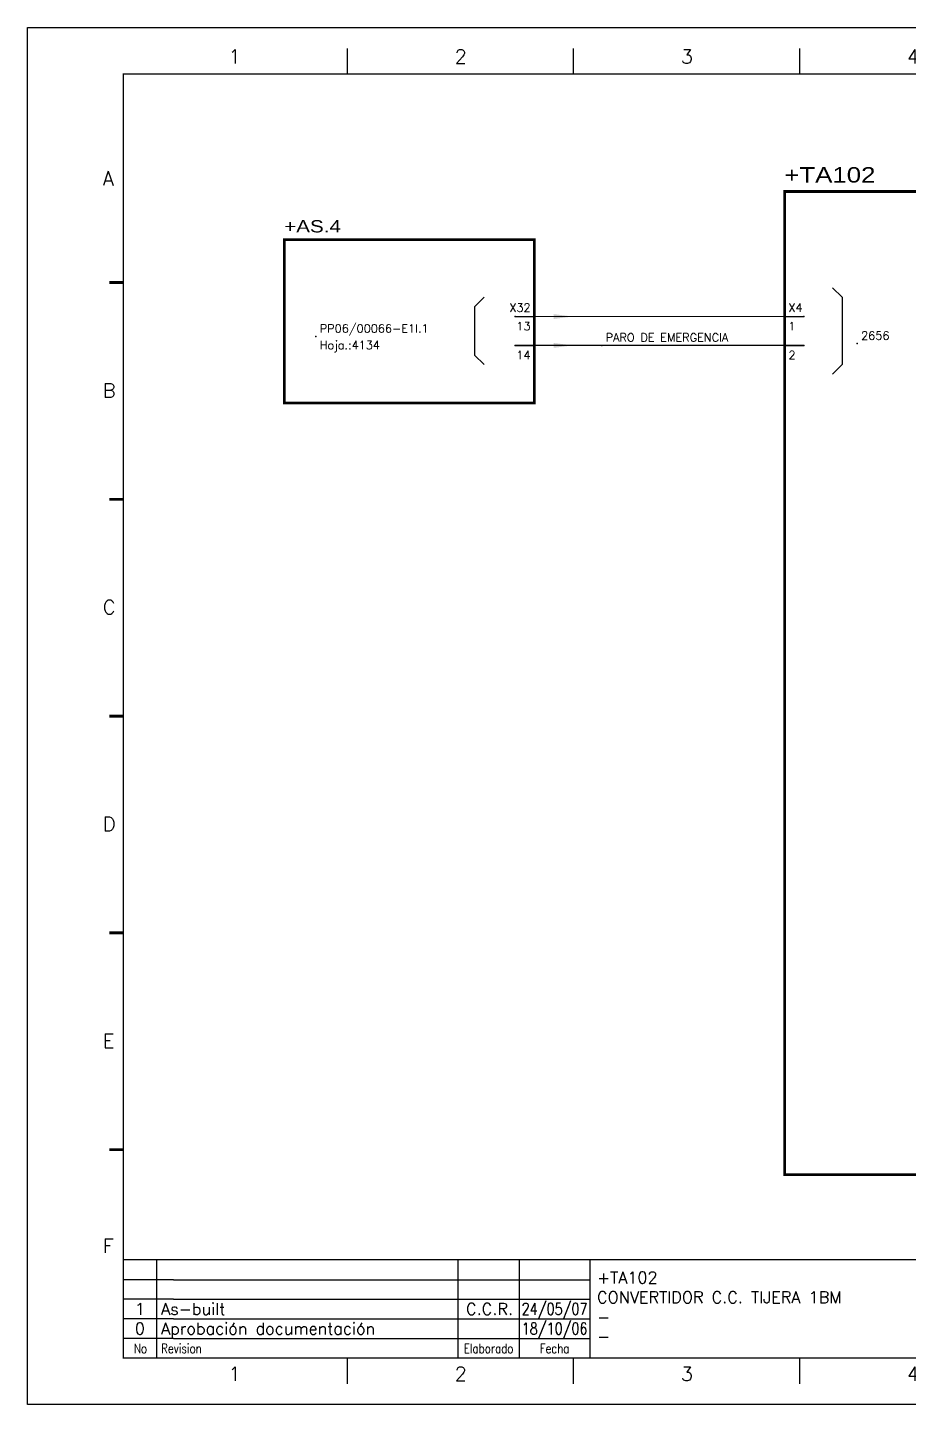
# Model space of a CAD drawing. Extents: x -25 to 1044, y -25744 to 292.
# Drawn here: x 32.7 to 222.8, y -6201.7 to -5904.7 of the extents above; entities that cross this region are included whole.
import ezdxf
from ezdxf.enums import TextEntityAlignment as Align

# ---------------------------------------------------------------- set-up
doc = ezdxf.new("R2010")
doc.units = 0
doc.header["$LTSCALE"] = 10
doc.header["$MEASUREMENT"] = 0
doc.linetypes.add('DASHDOT', pattern=[1, 0.5, -0.25, 0, -0.25])
doc.layers.get('0').update_dxf_attribs({"linetype": 'CONTINUOUS'})
for name, color, linetype in [('1', 7, 'CONTINUOUS'), ('10', 5, 'CONTINUOUS'), ('2', 7, 'CONTINUOUS'), ('8', 1, 'CONTINUOUS'), ('9', 6, 'CONTINUOUS'), ('DIBUJO', 7, 'CONTINUOUS'), ('NODE', 7, 'CONTINUOUS')]:
    doc.layers.add(name, color=color, linetype=linetype)
doc.styles.add('HELV', font='HELVBLD.SHX', dxfattribs={"width": 1.2})
doc.styles.add('HELVETICA', font='HELV.SHX')
doc.styles.add('LABEL', font='SIMPLEX', dxfattribs={"width": 0.8, "height": 4})
doc.styles.add('ROMANS', font='romans')
doc.styles.get("Standard").update_dxf_attribs({"font": 'simplex'})

# ---------------------------------------------------------------- blocks, each defined once
blk = doc.blocks.new('newcajec')
at = {"layer": '1'}
for p, q in [((179.4, 20.84999999999999), (0.1303441721052074, 20.84999999999999)), ((7, 20.84999999999999), (7, 0)), ((71, 20.84999999999999), (71, 0)), ((84, 20.84999999999999), (84, 0.08964143426294768)), ((99, 20.84999999999999), (99, 0)), ((215.2, 20.79999999999999), (215.2, 0)), ((184.6434108527132, 20.17582254554676), (184.806079472624, 20.01315011347727)), ((184.806079472624, 20.01315011347727), (185.1814685954953, 20.25090212957883)), ((10.6, 16.64), (0, 16.64)), ((10.6, 16.64), (99.00000000000001, 16.64)), ((10.6, 12.48), (0, 12.48)), ((10.6, 12.48), (99.00000000000001, 12.48)), ((179.4, 13.86666666), (215.2, 13.86666666)), ((368, 14.06084184883153), (368, 0)), ((10.6, 8.32), (0, 8.32)), ((10.6, 8.32), (99.00000000000001, 8.32)), ((179.4, 6.93333333), (267.6330803594942, 6.93333333)), ((267.6330803594942, 6.93333333), (302.5, 6.93333333)), ((270.6330803594942, 6.908826233307309), (270.6330803594942, 0)), ((282.0665401797471, 6.93333333), (282.0665401797471, 0)), ((368, 6.93333333), (383, 6.93333333)), ((10.6, 4.16), (0, 4.16)), ((10.6, 4.16), (99.00000000000001, 4.16))]:
    blk.add_line(p, q, dxfattribs=at)
for points in [[(47.50000000000003, 272.5, 0.3, 0.3, 0), (47.50000000000003, 277.9125820568927, 0.3, 0.3, 0)], [(95.50000000000003, 272.5, 0.3, 0.3, 0), (95.50000000000003, 277.9125820568927, 0.3, 0.3, 0)], [(143.5000000000001, 272.5, 0.3, 0.3, 0), (143.5000000000001, 277.9125820568927, 0.3, 0.3, 0)], [(191.5000000000001, 272.5, 0.3, 0.3, 0), (191.5000000000001, 277.9125820568927, 0.3, 0.3, 0)], [(239.5000000000001, 272.5, 0.3, 0.3, 0), (239.5000000000001, 277.9125820568927, 0.3, 0.3, 0)], [(287.5000000000001, 272.5, 0.3, 0.3, 0), (287.5000000000001, 277.9125820568927, 0.3, 0.3, 0)], [(335.5000000000001, 272.5, 0.3, 0.3, 0), (335.5000000000001, 277.9125820568927, 0.3, 0.3, 0)], [(-2.989059080962793, 228.2254404700672, 0.6, 0.6, 0), (-0.1817779831361044, 228.2254404700672, 0.6, 0.6, 0)], [(383.0109409190372, 228.2254404700672, 0.6, 0.6, 0), (385.8182220168639, 228.2254404700672, 0.6, 0.6, 0)], [(-2.989059080962793, 182.2254404700672, 0.6, 0.6, 0), (-0.1817779831361044, 182.2254404700672, 0.6, 0.6, 0)], [(383.0109409190372, 182.2254404700672, 0.6, 0.6, 0), (385.8182220168639, 182.2254404700672, 0.6, 0.6, 0)], [(-2.989059080962793, 136.2254404700672, 0.6, 0.6, 0), (-0.1817779831361044, 136.2254404700672, 0.6, 0.6, 0)], [(383.0109409190372, 136.2254404700672, 0.6, 0.6, 0), (385.8182220168639, 136.2254404700672, 0.6, 0.6, 0)], [(-2.989059080962793, 90.2254404700672, 0.6, 0.6, 0), (-0.1817779831361044, 90.2254404700672, 0.6, 0.6, 0)], [(383.0109409190372, 90.2254404700672, 0.6, 0.6, 0), (385.8182220168639, 90.2254404700672, 0.6, 0.6, 0)], [(-2.989059080962793, 44.22544047006719, 0.6, 0.6, 0), (-0.1817779831361044, 44.22544047006719, 0.6, 0.6, 0)], [(383.0109409190372, 44.22544047006719, 0.6, 0.6, 0), (385.8182220168639, 44.22544047006719, 0.6, 0.6, 0)], [(383, 20.79999999999999, 0.3, 0.3, 0), (179.4, 20.79999999999999, 0.3, 0.3, 0), (179.4, 0, 0.3, 0.3, 0)], [(302.5, 20.79999999999999, 0.3, 0.3, 0), (302.5, 0, 0.3, 0.3, 0)], [(302.5, 14, 0.3, 0.3, 0), (383, 14, 0.3, 0.3, 0)], [(47.50000000000004, -5.50000000000002, 0.3, 0.3, 0), (47.50000000000004, -0.08741794310727435, 0.3, 0.3, 0)], [(95.50000000000003, -5.50000000000002, 0.3, 0.3, 0), (95.50000000000003, -0.08741794310727435, 0.3, 0.3, 0)], [(143.5000000000001, -5.50000000000002, 0.3, 0.3, 0), (143.5000000000001, -0.08741794310727435, 0.3, 0.3, 0)], [(191.5000000000001, -5.50000000000002, 0.3, 0.3, 0), (191.5000000000001, -0.08741794310727435, 0.3, 0.3, 0)], [(239.5000000000001, -5.50000000000002, 0.3, 0.3, 0), (239.5000000000001, -0.08741794310727435, 0.3, 0.3, 0)], [(287.5000000000001, -5.50000000000002, 0.3, 0.3, 0), (287.5000000000001, -0.08741794310727435, 0.3, 0.3, 0)], [(335.5000000000001, -5.50000000000002, 0.3, 0.3, 0), (335.5000000000001, -0.08741794310727435, 0.3, 0.3, 0)]]:
    blk.add_lwpolyline(points, format="xyseb", dxfattribs=at)
at = {"layer": '1', "const_width": 0.3}
blk.add_lwpolyline([(0, 0), (0, 272.5), (383, 272.5), (383, 0)], close=True, dxfattribs=at)
at = {"layer": '2', "color": 14}
for p, q in [((221.418090625, 4.694274193107214), (221.418090625, 5.808488255607214)), ((221.418090625, 2.465846068107213), (221.418090625, 3.580060130607212))]:
    blk.add_line(p, q, dxfattribs=at)
for points in [[(220.05064609375, 5.808488255607214), (220.05064609375, 6.922702318107211), (226.73593046875, 5.808488255607214), (226.73593046875, 6.922702318107211)], [(221.418090625, 2.465846068107213), (220.05064609375, 2.465846068107213), (221.418090625, 5.808488255607214), (220.05064609375, 5.808488255607214)], [(221.418090625, 4.694274193107214), (224.254271875, 4.694274193107214), (221.418090625, 3.580060130607212), (224.254271875, 3.580060130607212)], [(224.254271875, 5.808488255607214), (225.3684859375, 5.808488255607214), (225.3684859375, 4.694274193107214)], [(224.254271875, 3.580060130607212), (225.3684859375, 3.580060130607212), (225.3684859375, 2.465846068107213)], [(225.3684859375, 5.808488255607214), (226.73593046875, 5.808488255607214), (225.3684859375, 1.351632005607213), (226.73593046875, 1.351632005607213)], [(224.254271875, 0.2374179431072125), (224.254271875, 2.465846068107213), (220.05064609375, 0.2374179431072125), (220.05064609375, 2.465846068107213)], [(226.73593046875, 1.351632005607213), (226.73593046875, 0.2374179431072125), (224.254271875, 1.351632005607213), (224.254271875, 0.2374179431072125)]]:
    blk.add_solid(points, dxfattribs=at)
at = {"layer": '1', "style": 'ROMANS'}
for s, p in [('1', (22.29321663019694, 274.6822757111598)), ('2', (70.29321663019694, 274.6822757111598)), ('3', (118.2932166301969, 274.6822757111598)), ('4', (166.2932166301969, 274.6822757111598)), ('5', (214.2932166301969, 274.6822757111598)), ('6', (262.293216630197, 274.6822757111598)), ('7', (310.293216630197, 274.6822757111598)), ('8', (357.793216630197, 274.6822757111598)), ('A', (-4.369531937893967, 248.8361050328228)), ('A', (384.130468062106, 248.8361050328228)), ('B', (-4.369531937893967, 203.8361050328228)), ('B', (384.130468062106, 203.8361050328228)), ('C', (-4.369531937893967, 157.8361050328228)), ('C', (384.130468062106, 157.8361050328228)), ('D', (-4.369531937893967, 111.8361050328228)), ('D', (384.130468062106, 111.8361050328228)), ('E', (-4.369531937893967, 65.8361050328228)), ('E', (384.130468062106, 65.8361050328228)), ('F', (-4.369531937893967, 22.33610503282279)), ('F', (384.130468062106, 22.33610503282279)), ('1', (22.29321663019694, -4.817724288840244)), ('2', (70.29321663019694, -4.817724288840244)), ('3', (118.2932166301969, -4.817724288840244)), ('4', (166.2932166301969, -4.817724288840244)), ('5', (214.2932166301969, -4.817724288840244)), ('6', (262.293216630197, -4.817724288840244)), ('7', (310.293216630197, -4.817724288840244)), ('8', (357.793216630197, -4.817724288840244))]:
    blk.add_text(s, height=3, dxfattribs=at).set_placement(p)
at = {"layer": '1', "style": 'LABEL', "width": 0.8}
for s, p in [('Diseno comprobado por', (179.7314614292997, 18.27223571085374)), ('Dibujo comprobado por', (179.8050291925395, 11.4678814488418)), ('Hoja', (368.3783582875667, 11.66394739740196)), ('Dibujado por', (179.8266890074166, 4.640500723763907)), ('Fecha', (285.7145387337263, 4.296982269486556)), ('Cont', (368.4287365512884, 4.459855685207977)), ('No', (2.226666121281127, 1.047317943107212)), ('Revision', (7.999999999999986, 1.047317943107211))]:
    blk.add_text(s, height=2, dxfattribs=at).set_placement(p)
for s, p in [('Dept', (274.6061509242405, 4.441269529660175)), ('Elaborado', (77.5, 1.047317943107211)), ('Fecha', (91.5, 1.047317943107211))]:
    blk.add_text(s, height=2, dxfattribs=at).set_placement(p, align=Align.CENTER)
at = {"layer": '10', "style": 'ROMANS'}
for tag, p in [('REV41', (3.5, 18.74499999999998)), ('REV43', (77.69972273858866, 18.74499999999998)), ('REV31', (3.5, 14.58499999999999)), ('REV33', (77.69972273858866, 14.58499999999999)), ('REV21', (3.5, 10.42499999999999)), ('REV23', (77.69972273858866, 10.42499999999999)), ('REV11', (3.5, 6.265000000000002)), ('REV13', (77.69972273858866, 6.265000000000002))]:
    blk.add_attdef(tag, text='', height=2.5, dxfattribs=at).set_placement(p, align=Align.MIDDLE)
for tag, p, height in [('REV42', (7.999999999999986, 17.49499999999998), 2.5), ('SHEETNAME1', (100.5, 15.82514432423481), 2.5), ('DOCUMENTTYPE', (216.431556680333, 16.80300784715599), 2.5), ('NOTA', (305.324267012746, 15.80181941457773), 3), ('REV32', (7.999999999999986, 13.33499999999999), 2.5), ('DESIGNCHECK', (180.7368689439597, 14.83229733012664), 2.5), ('OBJECT', (216.431556680333, 12.40274635088354), 2.5), ('SHEETNAME2', (100.5, 11.66514432423481), 2.5), ('ORDER', (305.324267012746, 7.301819414577723), 4.5), ('REV22', (7.999999999999986, 9.174999999999999), 2.5), ('SHEETNAME3', (100.5, 7.505144324234807), 2.5), ('DRAWINGCHECK', (180.5313437479052, 7.714149530439984), 2.5), ('CUSTOMER', (216.431556680333, 8.084891464683468), 2.5), ('REV12', (7.999999999999986, 5.015000000000002), 2.5), ('SHEETNAME4', (100.5, 3.345144324234811), 2.5), ('USER', (180.634361454448, 0.7089454855303376), 2.5), ('DEPARTMENT', (271.9308878022507, 1.045088830057653), 2.5), ('DOCUMENT_ID', (305.324267012746, 0.9341589120460885), 4.4)]:
    blk.add_attdef(tag, p, '', height=height, dxfattribs=at)
for tag, width, p, p2 in [('REV44', 1.221199022953692, (84.52509332113708, 17.49499999999998), (98.48165358346499, 17.49499999999998)), ('REV34', 1.221199022953692, (84.52509332113708, 13.33499999999998), (98.48165358346499, 13.33499999999998)), ('REV24', 1.221199022953692, (84.52509332113708, 9.174999999999988), (98.48165358346499, 9.174999999999988)), ('REV14', 1.221199022953692, (84.52509332113708, 5.014999999999999), (98.48165358346499, 5.014999999999999)), ('CREATED2', 7.039914616041486, (282.7069601254168, 1.045088830057653), (301.1448317388588, 1.045088830057653))]:
    blk.add_attdef(tag, text='', height=2.5, dxfattribs=dict(at, width=width)).set_placement(p, p2, align=Align.FIT)
for tag, p in [('SHEET', (382, 7.433333330000005)), ('NEXTSHEET', (382, 0.5000000000000018))]:
    blk.add_attdef(tag, text='', height=2.5, dxfattribs=at).set_placement(p, align=Align.RIGHT)
at = {"layer": 'DIBUJO', "color": 14, "style": 'HELVETICA', "width": 1.3}
blk.add_text('RUSSULA S.A.', height=3, dxfattribs=at).set_placement((229, 2.191446348186597))
blk = doc.blocks.new('NOD', base_point=(237.5, 170))
at = {"layer": 'NODE'}
blk.add_point((237.5, 170), dxfattribs=at)
blk = doc.blocks.new('$$PLL21')
blk.add_line((-2.5, 0), (2.5, 0))
at = {"layer": '2'}
for p in [(-2.5, 0), (2.5, 0)]:
    blk.add_blockref('NOD', p, dxfattribs=at)
at = {"layer": '8'}
blk.add_attdef('*A', (-1.5, -3.574999999999989), '', height=2.15, dxfattribs=at)
at = {"layer": '9'}
blk.add_attdef('ID', (-1.5, 1.25), '', height=2.15, dxfattribs=at)
blk = doc.blocks.new('$PP313')
at = {"layer": '2'}
blk.add_blockref('NOD', (0, 0), dxfattribs=at)
at = {"layer": '8'}
blk.add_attdef('1A', (1, -3.324999999999989), '', height=2.15, dxfattribs=at)
at = {"layer": '9'}
blk.add_attdef('ID', (1, 1), '', height=2.15, dxfattribs=at)
blk = doc.blocks.new('$$PLR12')
blk.add_line((-2.5, 0), (2.5, 0))
at = {"layer": '2'}
for p in [(-2.5, 0), (2.5, 0)]:
    blk.add_blockref('NOD', p, dxfattribs=at)
at = {"layer": '8'}
blk.add_attdef('*A', text='', height=2.15, dxfattribs=at).set_placement((1.5, -3.574999999999989), align=Align.RIGHT)
at = {"layer": '9'}
blk.add_attdef('ID', text='', height=2.15, dxfattribs=at).set_placement((1.5, 1.25), align=Align.RIGHT)

msp = doc.modelspace()

# ---------------------------------------------------------------- linework, layer by layer
at = {"layer": '2'}
for p, q in [((206.4075467560274, -5960.770084918523), (208.4825054716238, -5962.845043634119)), ((131.2456246735359, -5962.845043634119), (129.1706659579393, -5964.920002349715)), ((208.4825054716238, -5962.845043634119), (208.4825054716238, -5977.369754643294)), ((129.1706659579393, -5964.920002349715), (129.1706659579393, -5975.294795927697)), ((129.1706659579393, -5975.294795927697), (131.2456246735359, -5977.369754643294)), ((208.4825054716238, -5977.369754643294), (206.4075467560274, -5979.444713358889))]:
    msp.add_line(p, q, dxfattribs=at)
at = {"layer": '2', "color": 3, "linetype": 'DASHDOT'}
for points in [[(196.0327531780459, -5940.02049776256, 0.5809884403669725, 0.5809884403669725, 0), (295.6307715266697, -5940.02049776256, 0.5809884403669725, 0.5809884403669725, 0), (295.6307715266697, -6152.080786723697, 0.5809884403669725, 0.5809884403669725, 0), (196.0327531780459, -6152.080786723697, 0.5809884403669725, 0.5809884403669725, 0), (196.0327531780459, -5940.02049776256, 0.5809884403669725, 0.5809884403669725, 0)], [(88.13489996703669, -5950.395291340541, 0.5809884403669725, 0.5809884403669725, 0), (142.0838265725413, -5950.395291340541, 0.5809884403669725, 0.5809884403669725, 0), (142.0838265725413, -5985.669589505679, 0.5809884403669725, 0.5809884403669725, 0), (88.13489996703669, -5985.669589505679, 0.5809884403669725, 0.5809884403669725, 0), (88.13489996703669, -5950.395291340541, 0.5809884403669725, 0.5809884403669725, 0)]]:
    msp.add_lwpolyline(points, format="xyseb", dxfattribs=at)
at = {"layer": '2'}
for points in [[(200.1826706092385, -5966.994961065312, 0.2489950458715596, 0.2489950458715596, 0), (137.9339091413486, -5966.994961065312, 0.2489950458715596, 0.2489950458715596, 0)], [(200.1826706092385, -5973.219837212101, 0.2489950458715596, 0.2489950458715596, 0), (137.9339091413486, -5973.219837212101, 0.2489950458715596, 0.2489950458715596, 0)]]:
    msp.add_lwpolyline(points, format="xyseb", dxfattribs=at)
for points in [[(150.3836614349266, -5966.994961065312), (146.2337440037339, -5967.513700744211), (146.2337440037339, -5966.476221386412)], [(150.3836614349266, -5973.219837212101), (146.2337440037339, -5973.738576891001), (146.2337440037339, -5972.701097533202)]]:
    msp.add_solid(points, dxfattribs=at)
at = {"layer": 'DIBUJO'}
msp.add_lwpolyline([(32.74288065800041, -5904.655816485685), (452.7428806580004, -5904.655816485685), (452.7428806580004, -6201.655816485685), (32.74288065800041, -6201.655816485685), (32.74288065800041, -5904.655816485685)], dxfattribs=at)

# ---------------------------------------------------------------- block references
at = {"layer": '2', "color": 7}
ref = msp.add_blockref('newcajec', (53.41811001579875, -6191.655816485685), dxfattribs=dict(at, xscale=1.01651376146789, yscale=1.01651376146789, zscale=1.01651376146789))
ref.add_attrib('REV24', '24/05/07', dxfattribs={"layer": '10', "height": 2.541284403669724, "style": 'ROMANS', "width": 0.7281683615127604}).set_placement((139.3390305660922, -6182.329302724217), (153.5260661355045, -6182.329302724217), align=Align.FIT)
ref.add_attrib('SHEETNAME3', '-', (155.5777430433217, -6184.026733998298), dxfattribs={"layer": '10', "height": 2.541284403669724, "style": 'ROMANS'})
ref.add_attrib('SHEETNAME2', 'CONVERTIDOR C.C. TIJERA 1BM', (155.5777430433217, -6179.798036750591), dxfattribs={"layer": '10', "height": 2.541284403669724, "style": 'ROMANS'})
ref.add_attrib('SHEETNAME1', '+TA102', (155.5777430433217, -6175.569339502885), dxfattribs={"layer": '10', "height": 2.541284403669724, "style": 'ROMANS'})
ref.add_attrib('USER', 'J.PAZOS', (237.0354242282101, -6190.935163643513), dxfattribs={"layer": '10', "height": 2.541284403669724, "style": 'ROMANS'})
ref.add_attrib('DRAWINGCHECK', 'J.L.C.C.', (236.9307053118345, -6183.814277329971), dxfattribs={"layer": '10', "height": 2.541284403669724, "style": 'ROMANS'})
ref.add_attrib('DESIGNCHECK', 'J.M. CEDEIRA', (237.1396245019523, -6176.578582135428), dxfattribs={"layer": '10', "height": 2.541284403669724, "style": 'ROMANS'})
ref.add_attrib('REV22', 'As-built', (61.55022010754186, -6182.329302724217), dxfattribs={"layer": '10', "height": 2.541284403669724, "style": 'ROMANS'})
ref.add_attrib('REV12', 'Aprobación documentación', (61.55022010754186, -6186.557999971923), dxfattribs={"layer": '10', "height": 2.541284403669724, "style": 'ROMANS'})
ref.add_attrib('REV21', '1', dxfattribs={"layer": '10', "height": 2.541284403669724, "style": 'ROMANS'}).set_placement((56.97590818093637, -6181.058660522383), align=Align.MIDDLE)
ref.add_attrib('REV11', '0', dxfattribs={"layer": '10', "height": 2.541284403669724, "style": 'ROMANS'}).set_placement((56.97590818093637, -6185.287357770088), align=Align.MIDDLE)
ref.add_attrib('SHEETNAME4', '-', (155.5777430433217, -6188.255431246004), dxfattribs={"layer": '10', "height": 2.541284403669724, "style": 'ROMANS'})
ref.add_attrib('REV14', '18/10/06', dxfattribs={"layer": '10', "height": 2.541284403669724, "style": 'ROMANS', "width": 0.7281683615127604}).set_placement((139.3390305660922, -6186.557999971923), (153.5260661355045, -6186.557999971923), align=Align.FIT)
ref.add_attrib('REV23', 'C.C.R.', dxfattribs={"layer": '10', "height": 2.541284403669724, "style": 'ROMANS'}).set_placement((132.4009474418137, -6181.058660522383), align=Align.MIDDLE)
ref.add_attrib('NOTA', 'PAZOS', (363.7844291443515, -6175.593049594536), dxfattribs={"layer": '10', "height": 3.04954128440367, "style": 'ROMANS'})
ref.add_attrib('DOCUMENT_ID', 'PP06/0066-E1A.10', (363.7844291443515, -6190.706231096193), dxfattribs={"layer": '10', "height": 4.472660550458715, "style": 'ROMANS', "width": 0.9})
ref.add_attrib('ORDER', 'PP06/0066', (363.7844291443515, -6184.233416567014), dxfattribs={"layer": '10', "height": 4.574311926605504, "style": 'ROMANS'})
ref.add_attrib('CUSTOMER', 'ACINDAR', (273.4237657972749, -6183.43741305186), dxfattribs={"layer": '10', "height": 2.541284403669724, "style": 'ROMANS'})
ref.add_attrib('OBJECT', 'TREN DE ROLLOS Y BARRAS', (273.4237657972749, -6179.048254140016), dxfattribs={"layer": '10', "height": 2.541284403669724, "style": 'ROMANS'})
ref.add_attrib('DOCUMENTTYPE', 'ESQUEMA ELECTRICO', (273.4237657972749, -6174.575327774997), dxfattribs={"layer": '10', "height": 2.541284403669724, "style": 'ROMANS'})
ref.add_attrib('CREATED2', '05/10/06', dxfattribs={"layer": '10', "height": 2.541284403669724, "style": 'ROMANS', "width": 0.9619759102665364}).set_placement((340.793625446039, -6190.593469307975), (359.5359756732809, -6190.593469307975), align=Align.FIT)
ref.add_attrib('DEPARTMENT', 'ELEC', (329.8395996349673, -6190.593469307975), dxfattribs={"layer": '10', "height": 2.541284403669724, "style": 'ROMANS'})
ref.add_attrib('NEXTSHEET', '2652', dxfattribs={"layer": '10', "height": 2.541284403669724, "style": 'ROMANS'}).set_placement((441.7263668965327, -6191.147559604951), align=Align.RIGHT)
ref.add_attrib('SHEET', '2650', dxfattribs={"layer": '10', "height": 2.541284403669724, "style": 'ROMANS'}).set_placement((441.7263668965327, -6184.099730862162), align=Align.RIGHT)
at = {"layer": '2'}
for name, p, xscale, yscale, zscale, values in [('$$PLR12', (140.008867856945, -5966.994961065312), 0.829983486238532, 0.829983486238532, 0.829983486238532, {'ID': 'X32', '*A': '13'}), ('$$PLL21', (198.1077118936422, -5966.994961065312), 0.829983486238532, 0.829983486238532, 0.829983486238532, {'ID': 'X4', '*A': '1'}), ('$PP313', (94.93738104305902, -5971.291063381886), 0.829983486238537, 0.829983486238537, 0.829983486238537, {'ID': 'PP06/00066-E1I.1', '1A': 'Hoja.:4134'}), ('$$PLR12', (140.008867856945, -5973.219837212101), 0.829983486238532, 0.829983486238532, 0.829983486238532, {'*A': '14'}), ('$$PLL21', (198.1077118936422, -5973.219837212101), 0.829983486238532, 0.829983486238532, 0.829983486238532, {'*A': '2'})]:
    msp.add_blockref(name, p, dxfattribs=dict(at, xscale=xscale, yscale=yscale, zscale=zscale)).add_auto_attribs(values)
ref = msp.add_blockref('$PP313', (156.6085375817155, -5973.219837212101), dxfattribs=dict(at, xscale=0.829983486238532, yscale=0.829983486238532, zscale=0.829983486238532))
ref.add_attrib('ID', 'PARO DE EMERGENCIA', (157.4385210679542, -5972.389853725862), dxfattribs={"layer": '9', "height": 1.784464495412844})
ref = msp.add_blockref('$PP313', (211.7112488209693, -5972.832728451213), dxfattribs=dict(at, xscale=0.829983486238532, yscale=0.829983486238532, zscale=0.829983486238532))
ref.add_attrib('ID', '2656', (212.5412323072077, -5972.002744964975), dxfattribs={"layer": '9', "height": 1.784464495412844})

# ---------------------------------------------------------------- texts
at = {"layer": '2', "style": 'HELV', "width": 1.2}
for s, height, p in [('+TA102', 3.319933944954128, (195.9862440871053, -5938.08873940282)), ('+AS.4', 2.655947155963303, (88.0976926942843, -5948.84988465275))]:
    msp.add_text(s, height=height, dxfattribs=at).set_placement(p)

doc.saveas('drawing.dxf')
